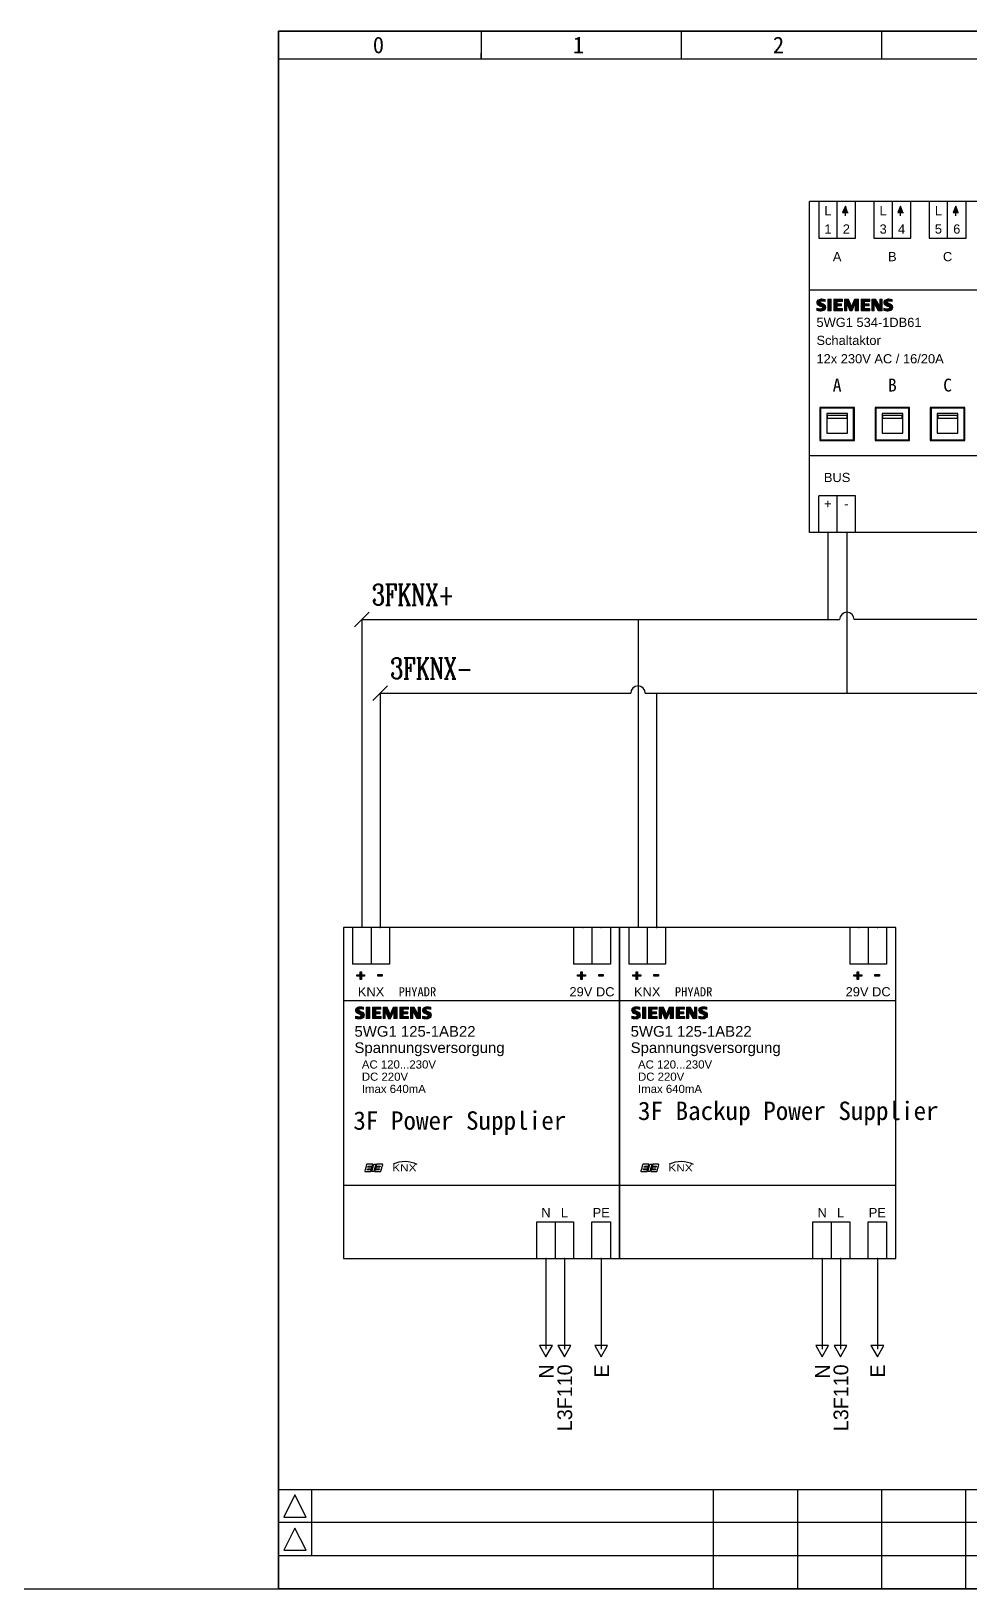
# Model space of a CAD drawing. Header units: millimetres. Extents: x 21506 to 58194, y 6783 to 13041.
# Drawn here: x 39715 to 41402, y 6787 to 9587 of the extents above; entities that cross this region are included whole.
import ezdxf
from ezdxf.enums import TextEntityAlignment as Align

# ---------------------------------------------------------------- set-up
doc = ezdxf.new("R2010")
doc.units = ezdxf.units.MM
for name, color, linetype in [('5', 5, 'Continuous'), ('90000_FRAME', 7, 'Continuous'), ('AHU新增', 7, 'Continuous'), ('TEXT', 11, 'Continuous')]:
    doc.layers.add(name, color=color, linetype=linetype)
doc.styles.add('ARIAL', font='arial.ttf')
doc.styles.add('chineset', font='ds1.shx', dxfattribs={"bigfont": 'chineset.shx'})
doc.styles.add('LMP', font='COMPLEX', dxfattribs={"bigfont": 'LFP'})
doc.styles.add('SANSSERIF', font='')
doc.styles.get("Standard").update_dxf_attribs({"font": ''})
doc.styles.get('SANSSERIF').set_extended_font_data('SansSerif')
doc.styles.get('Standard').set_extended_font_data('MingLiU')

# ---------------------------------------------------------------- blocks, each defined once
blk = doc.blocks.new('Siemens-Logo')
h = blk.add_hatch(color=113)
h.dxf.hatch_style = 1
h.paths.add_polyline_path([(1.95, 1.66, 0.03624), (1.36, 1.95, -0.049474), (1.04, 2.09, -0.066567), (0.92, 2.19, -0.316832), (0.88, 2.42, -0.205242), (1.05, 2.54, -0.084425), (1.54, 2.57, -0.055427), (2.2, 2.42), (2.2, 3.04, 0.037682), (1.3, 3.15, 0.150366), (0.41, 2.94, 0.029244), (0.31, 2.87), (0.13, 2.69, 0.103665), (0, 2.42, 0.138785), (0, 1.95, 0.135749), (0.22, 1.57, 0.067252), (0.53, 1.35, 0.018513), (1, 1.13, -0.008982), (1.38, 0.96, -0.618592), (1.44, 0.57, -0.078609), (1.22, 0.5, -0.146008), (0, 0.63), (0, 0, 0.124503), (1.54, -0.09, 0.129248), (2.16, 0.24, 0.077088), (2.33, 0.47, 0.217145), (2.33, 1.24, 0.147333)])
h = blk.add_hatch(color=113)
h.dxf.hatch_style = 1
h.paths.add_polyline_path([(3.86, 3.07), (2.92, 3.07), (2.92, -0.06), (3.86, -0.06)])
h = blk.add_hatch(color=113)
h.dxf.hatch_style = 1
h.paths.add_polyline_path([(4.58, -0.06), (6.93, -0.06), (6.93, 0.53), (5.49, 0.53), (5.49, 1.27), (6.71, 1.27), (6.71, 1.79), (5.49, 1.79), (5.49, 2.49), (6.9, 2.49), (6.9, 3.07), (4.58, 3.07)])
h = blk.add_hatch(color=113)
h.dxf.hatch_style = 1
h.paths.add_polyline_path([(8.09, 1.95), (8.97, -0.09), (9.54, -0.09), (10.42, 1.98), (10.42, -0.06), (11.33, -0.06), (11.33, 3.07), (10.2, 3.07), (9.41, 1.16), (8.6, 3.07), (7.47, 3.07), (7.47, -0.06), (8.09, -0.06)])
h = blk.add_hatch(color=113)
h.dxf.hatch_style = 1
h.paths.add_polyline_path([(12.96, 2.49), (14.37, 2.49), (14.37, 3.07), (12.05, 3.07), (12.05, -0.06), (14.4, -0.06), (14.4, 0.53), (12.96, 0.53), (12.96, 1.27), (14.18, 1.27), (14.18, 1.79), (12.96, 1.79)])
h = blk.add_hatch(color=113)
h.dxf.hatch_style = 1
h.paths.add_polyline_path([(15.54, 1.95), (16.67, -0.06), (17.68, -0.06), (17.68, 3.07), (17.05, 3.07), (17.05, 1.13), (15.94, 3.07), (14.92, 3.07), (14.92, -0.06), (15.54, -0.06)])
h = blk.add_hatch(color=113)
h.dxf.hatch_style = 1
h.paths.add_polyline_path([(19.09, 2.42, -0.205242), (19.26, 2.54, -0.084425), (19.75, 2.57, -0.055427), (20.41, 2.42), (20.41, 3.04, 0.037682), (19.51, 3.15, 0.150366), (18.62, 2.94, 0.088866), (18.34, 2.7, 0.106595), (18.21, 2.42, 0.138787), (18.21, 1.95, 0.135749), (18.43, 1.57, 0.067252), (18.74, 1.35, 0.018513), (19.22, 1.13, -0.008982), (19.59, 0.96, -0.618592), (19.65, 0.57, -0.078609), (19.43, 0.5, -0.146008), (18.21, 0.63), (18.21, 0, 0.124503), (19.75, -0.09, 0.129248), (20.38, 0.24, 0.077088), (20.54, 0.47, 0.217145), (20.54, 1.24, 0.147333), (20.16, 1.66, 0.03624), (19.57, 1.95, -0.049474), (19.25, 2.09, -0.066567), (19.13, 2.19, -0.316832)])
at = {"layer": '90000_FRAME', "color": 113, "linetype": 'Continuous', "lineweight": 13}
for p, q in [((0, 0), (0, 0.63)), ((0.13, 2.69), (0.31, 2.87)), ((2.2, 2.42), (2.2, 3.04)), ((2.92, 3.07), (2.92, -0.06)), ((2.92, 3.07), (3.86, 3.07)), ((3.86, 3.07), (3.86, -0.06)), ((4.58, 3.07), (4.58, -0.06)), ((6.9, 3.07), (4.58, 3.07)), ((6.9, 2.49), (5.49, 2.49)), ((5.49, 2.49), (5.49, 1.79)), ((6.71, 1.79), (5.49, 1.79)), ((6.71, 1.27), (5.49, 1.27)), ((5.49, 1.27), (5.49, 0.53)), ((6.93, 0.53), (5.49, 0.53)), ((6.71, 1.79), (6.71, 1.27)), ((6.9, 3.07), (6.9, 2.49)), ((6.93, 0.53), (6.93, -0.06)), ((7.47, -0.06), (7.47, 3.07)), ((8.6, 3.07), (7.47, 3.07)), ((8.97, -0.09), (8.09, 1.95)), ((8.09, -0.06), (8.09, 1.95)), ((8.6, 3.07), (9.41, 1.16)), ((10.2, 3.07), (9.41, 1.16)), ((10.42, 1.98), (9.54, -0.09)), ((11.33, 3.07), (10.2, 3.07)), ((10.42, 1.98), (10.42, -0.06)), ((11.33, 3.07), (11.33, -0.06)), ((12.05, 3.07), (12.05, -0.06)), ((14.37, 3.07), (12.05, 3.07)), ((14.37, 2.49), (12.96, 2.49)), ((12.96, 2.49), (12.96, 1.79)), ((14.18, 1.79), (12.96, 1.79)), ((14.18, 1.27), (12.96, 1.27)), ((12.96, 1.27), (12.96, 0.53)), ((14.4, 0.53), (12.96, 0.53)), ((14.18, 1.79), (14.18, 1.27)), ((14.37, 3.07), (14.37, 2.49)), ((14.4, 0.53), (14.4, -0.06)), ((14.92, -0.06), (14.92, 3.07)), ((15.94, 3.07), (14.92, 3.07)), ((16.67, -0.06), (15.54, 1.95)), ((15.54, -0.06), (15.54, 1.95)), ((15.94, 3.07), (17.05, 1.13)), ((17.68, 3.07), (17.05, 3.07)), ((17.05, 3.07), (17.05, 1.13)), ((17.68, 3.07), (17.68, -0.06)), ((18.21, 0), (18.21, 0.63)), ((20.41, 2.42), (20.41, 3.04)), ((2.92, -0.06), (3.86, -0.06)), ((4.58, -0.06), (6.93, -0.06)), ((7.47, -0.06), (8.09, -0.06)), ((8.97, -0.09), (9.54, -0.09)), ((11.33, -0.06), (10.42, -0.06)), ((12.05, -0.06), (14.4, -0.06)), ((14.92, -0.06), (15.54, -0.06)), ((17.68, -0.06), (16.67, -0.06))]:
    blk.add_line(p, q, dxfattribs=at)
for centre, radius, start, end in [((0.83, 2.18), 0.864, 164.1975, 195.8025), ((0.72, 2.25), 0.739, 142.8139, 167.1523), ((0.79, 2.15), 0.817, 194.7952, 225.7177), ((0.82, 2.61), 2.15, 247.53, 280.758), ((0.94, 3), 3.14, 252.5939, 280.9817), ((0.95, 2.05), 1.04, 121.2141, 141.5255), ((1.19, 2.62), 1.43, 227.3119, 242.704), ((1.2, 1.59), 1.56, 86.2218, 120.4273), ((3.73, 7.59), 7.02, 242.862, 247.1042), ((1.06, 2.33), 0.2, 154.44, 221.8202), ((1.11, 2.28), 0.271, 102.8288, 149.226), ((1.33, 2.58), 0.572, 222.776, 239.0362), ((-3.39, -9.43), 11.44, 65.3415, 67.3998), ((1.92, 3.64), 1.78, 240.0482, 251.378), ((1.39, 1.13), 1.45, 84.04, 103.3428), ((1.13, 1.23), 0.734, 277.71, 295.6885), ((1.02, -2.83), 5.98, 78.6827, 87.3148), ((-0.33, -2.25), 4.53, 59.902, 68.2036), ((1.31, 0.75), 0.225, 305.5032, 72.4653), ((1.16, -0.47), 3.06, 70.2626, 82.9524), ((1.24, 1.27), 1.39, 282.4058, 311.8644), ((1.44, 0.81), 0.993, 25.9563, 59.4835), ((1.49, 0.89), 0.946, 315.8905, 333.5229), ((1.49, 0.86), 0.928, 335.3868, 24.3915), ((19.04, 2.18), 0.864, 164.1975, 195.8025), ((18.93, 2.25), 0.739, 142.8139, 167.1523), ((19, 2.15), 0.817, 194.7952, 225.7177), ((19.03, 2.61), 2.15, 247.53, 280.758), ((19.15, 3), 3.14, 252.5939, 280.9817), ((19.16, 2.05), 1.04, 121.2141, 141.5255), ((19.4, 2.62), 1.43, 227.3119, 242.704), ((19.41, 1.59), 1.56, 86.2218, 120.4273), ((21.94, 7.59), 7.02, 242.862, 247.1042), ((19.27, 2.33), 0.2, 154.44, 221.8202), ((19.32, 2.28), 0.271, 102.8288, 149.226), ((19.54, 2.58), 0.572, 222.776, 239.0362), ((14.82, -9.43), 11.44, 65.3415, 67.3998), ((20.14, 3.64), 1.78, 240.0482, 251.378), ((19.6, 1.13), 1.45, 84.04, 103.3428), ((19.34, 1.23), 0.734, 277.71, 295.6885), ((19.23, -2.83), 5.98, 78.6827, 87.3148), ((17.89, -2.25), 4.53, 59.902, 68.2036), ((19.52, 0.75), 0.225, 305.5032, 72.4653), ((19.37, -0.47), 3.06, 70.2626, 82.9524), ((19.45, 1.27), 1.39, 282.4058, 311.8644), ((19.65, 0.81), 0.993, 25.9563, 59.4835), ((19.7, 0.89), 0.946, 315.8905, 333.5229), ((19.7, 0.86), 0.928, 335.3868, 24.3915)]:
    blk.add_arc(centre, radius, start, end, dxfattribs=at)

msp = doc.modelspace()

# ---------------------------------------------------------------- hatches: boundary and pattern name
h = msp.add_hatch(color=256)
h.dxf.hatch_style = 1
h.paths.add_polyline_path([(41178.42, 9272.303), (41173.458, 9260.726), (41183.382, 9260.726)])
h = msp.add_hatch(color=256)
h.dxf.hatch_style = 1
h.paths.add_polyline_path([(41277.658, 9272.303), (41272.696, 9260.726), (41282.62, 9260.726)])
h = msp.add_hatch(color=256)
h.dxf.hatch_style = 1
h.paths.add_polyline_path([(41376.896, 9272.303), (41371.934, 9260.726), (41381.858, 9260.726)])
for points in [[(40300.329, 7890.142), (40306.265, 7890.142), (40306.265, 7895.965), (40308.746, 7895.965), (40308.746, 7890.142), (40314.64, 7890.142), (40314.64, 7887.661), (40308.746, 7887.661), (40308.746, 7881.838), (40306.265, 7881.838), (40306.265, 7887.661), (40300.329, 7887.661)], [(40338.304, 7887.998), (40338.304, 7890.675), (40346.372, 7890.675), (40346.372, 7887.998)], [(40697.282, 7890.142), (40703.217, 7890.142), (40703.217, 7895.965), (40705.699, 7895.965), (40705.699, 7890.142), (40711.592, 7890.142), (40711.592, 7887.661), (40705.699, 7887.661), (40705.699, 7881.838), (40703.217, 7881.838), (40703.217, 7887.661), (40697.282, 7887.661)], [(40735.256, 7887.998), (40735.256, 7890.675), (40743.324, 7890.675), (40743.324, 7887.998)], [(40796.52, 7890.142), (40802.456, 7890.142), (40802.456, 7895.965), (40804.937, 7895.965), (40804.937, 7890.142), (40810.83, 7890.142), (40810.83, 7887.661), (40804.937, 7887.661), (40804.937, 7881.838), (40802.456, 7881.838), (40802.456, 7887.661), (40796.52, 7887.661)], [(40834.494, 7887.998), (40834.494, 7890.675), (40842.563, 7890.675), (40842.563, 7887.998)], [(41193.472, 7890.142), (41199.408, 7890.142), (41199.408, 7895.965), (41201.889, 7895.965), (41201.889, 7890.142), (41207.783, 7890.142), (41207.783, 7887.661), (41201.889, 7887.661), (41201.889, 7881.838), (41199.408, 7881.838), (41199.408, 7887.661), (41193.472, 7887.661)], [(41231.447, 7887.998), (41231.447, 7890.675), (41239.515, 7890.675), (41239.515, 7887.998)]]:
    msp.add_hatch(color=256).paths.add_polyline_path(points)

# ---------------------------------------------------------------- linework, layer by layer
at = {"color": 7}
for p, q in [((44168.105, 9586.62), (40159.679, 9586.62)), ((40159.679, 9586.62), (40159.679, 6786.617)), ((40524.129, 9586.62), (40524.129, 9536.975)), ((40883.562, 9586.62), (40883.562, 9536.975)), ((41242.995, 9586.62), (41242.995, 9536.975)), ((40159.679, 9536.974), (44168.105, 9536.975)), ((40524.129, 9536.975), (40524.129, 9546.904)), ((40159.679, 6965.34), (44168.105, 6965.341)), ((40219.254, 6965.34), (40219.254, 6846.191)), ((40941.082, 6965.34), (40941.082, 6786.617)), ((41092.113, 6965.34), (41092.113, 6786.617)), ((41243.144, 6965.34), (41243.144, 6786.617)), ((41394.176, 6965.34), (41394.176, 6786.617)), ((42033.351, 6905.766), (40159.679, 6905.766)), ((42033.351, 6846.191), (40159.679, 6846.191)), ((40159.679, 6786.617), (44168.105, 6786.617))]:
    msp.add_line(p, q, dxfattribs=at)
for p, q in [((40159.679, 9586.62), (44168.105, 9586.62)), ((40159.679, 6786.617), (40159.679, 9586.62)), ((42370.931, 9280.573), (41113.915, 9280.573)), ((41113.915, 8685.145), (41113.915, 9280.573)), ((41130.455, 9280.573), (41130.455, 9214.415)), ((41163.534, 9214.415), (41163.534, 9280.573)), ((41178.42, 9272.303), (41173.458, 9260.726)), ((41181.728, 9262.38), (41178.42, 9272.303)), ((41196.613, 9214.415), (41196.613, 9280.573)), ((41229.693, 9280.573), (41229.693, 9214.415)), ((41262.772, 9214.415), (41262.772, 9280.573)), ((41277.658, 9272.303), (41272.696, 9260.726)), ((41280.966, 9262.38), (41277.658, 9272.303)), ((41295.851, 9214.415), (41295.851, 9280.573)), ((41328.931, 9280.573), (41328.931, 9214.415)), ((41362.01, 9214.415), (41362.01, 9280.573)), ((41376.896, 9272.303), (41371.934, 9260.726)), ((41380.204, 9262.38), (41376.896, 9272.303)), ((41395.09, 9214.415), (41395.09, 9280.573)), ((41173.458, 9260.726), (41183.382, 9260.726)), ((41178.42, 9254.937), (41178.42, 9262.38)), ((41272.696, 9260.726), (41282.62, 9260.726)), ((41277.658, 9254.937), (41277.658, 9262.38)), ((41371.934, 9260.726), (41381.858, 9260.726)), ((41376.896, 9254.937), (41376.896, 9262.38)), ((41130.455, 9214.415), (41196.613, 9214.415)), ((41229.693, 9214.415), (41295.851, 9214.415)), ((41328.931, 9214.415), (41395.09, 9214.415)), ((41113.915, 9121.792), (42370.931, 9121.792)), ((41194.546, 8910.084), (41132.522, 8910.084)), ((41132.522, 8910.084), (41132.522, 8850.541)), ((41133.9, 8908.761), (41132.522, 8910.084)), ((41193.168, 8908.761), (41133.9, 8908.761)), ((41133.9, 8908.761), (41133.9, 8851.865)), ((41193.168, 8908.761), (41194.546, 8910.084)), ((41193.168, 8851.865), (41193.168, 8908.761)), ((41194.546, 8850.541), (41194.546, 8910.084)), ((41293.784, 8910.084), (41231.76, 8910.084)), ((41231.76, 8910.084), (41231.76, 8850.541)), ((41233.139, 8908.761), (41231.76, 8910.084)), ((41292.406, 8908.761), (41233.139, 8908.761)), ((41233.139, 8908.761), (41233.139, 8851.865)), ((41292.406, 8908.761), (41293.784, 8910.084)), ((41292.406, 8851.865), (41292.406, 8908.761)), ((41293.784, 8850.541), (41293.784, 8910.084)), ((41393.022, 8910.084), (41330.998, 8910.084)), ((41330.998, 8910.084), (41330.998, 8850.541)), ((41332.377, 8908.761), (41330.998, 8910.084)), ((41391.644, 8908.761), (41332.377, 8908.761)), ((41332.377, 8908.761), (41332.377, 8851.865)), ((41391.644, 8908.761), (41393.022, 8910.084)), ((41391.644, 8851.865), (41391.644, 8908.761)), ((41393.022, 8850.541), (41393.022, 8910.084)), ((41182.141, 8899.499), (41144.927, 8899.499)), ((41144.927, 8899.499), (41144.927, 8863.773)), ((41146.305, 8896.191), (41180.763, 8896.191)), ((41146.305, 8890.237), (41146.305, 8896.191)), ((41180.763, 8890.237), (41146.305, 8890.237)), ((41180.763, 8896.191), (41180.763, 8890.237)), ((41182.141, 8863.773), (41182.141, 8899.499)), ((41281.379, 8899.499), (41244.165, 8899.499)), ((41244.165, 8899.499), (41244.165, 8863.773)), ((41245.543, 8896.191), (41280.001, 8896.191)), ((41245.543, 8890.237), (41245.543, 8896.191)), ((41280.001, 8890.237), (41245.543, 8890.237)), ((41280.001, 8896.191), (41280.001, 8890.237)), ((41281.379, 8863.773), (41281.379, 8899.499)), ((41380.617, 8899.499), (41343.403, 8899.499)), ((41343.403, 8899.499), (41343.403, 8863.773)), ((41344.781, 8896.191), (41379.239, 8896.191)), ((41344.781, 8890.237), (41344.781, 8896.191)), ((41379.239, 8890.237), (41344.781, 8890.237)), ((41379.239, 8896.191), (41379.239, 8890.237)), ((41380.617, 8863.773), (41380.617, 8899.499)), ((41132.522, 8850.541), (41133.9, 8851.865)), ((41132.522, 8850.541), (41194.546, 8850.541)), ((41133.9, 8851.865), (41193.168, 8851.865)), ((41144.927, 8863.773), (41182.141, 8863.773)), ((41193.168, 8851.865), (41194.546, 8850.541)), ((41231.76, 8850.541), (41233.139, 8851.865)), ((41231.76, 8850.541), (41293.784, 8850.541)), ((41233.139, 8851.865), (41292.406, 8851.865)), ((41244.165, 8863.773), (41281.379, 8863.773)), ((41292.406, 8851.865), (41293.784, 8850.541)), ((41330.998, 8850.541), (41332.377, 8851.865)), ((41330.998, 8850.541), (41393.022, 8850.541)), ((41332.377, 8851.865), (41391.644, 8851.865)), ((41343.403, 8863.773), (41380.617, 8863.773)), ((41391.644, 8851.865), (41393.022, 8850.541)), ((41113.915, 8824.078), (42370.931, 8824.078)), ((42370.931, 8685.145), (41113.915, 8685.145)), ((40342.667, 8396.556), (40792.679, 8396.556)), ((40818.878, 8396.556), (42038.308, 8396.556)), ((40772.699, 7975.65), (40276.509, 7975.65)), ((40276.509, 7975.65), (40276.509, 7380.222)), ((40293.048, 7975.65), (40293.048, 7909.491)), ((40326.128, 7975.65), (40326.128, 7909.491)), ((40359.207, 7975.65), (40359.207, 7909.491)), ((40690.001, 7975.65), (40690.001, 7909.491)), ((40723.08, 7975.65), (40723.08, 7909.491)), ((40756.16, 7975.65), (40756.16, 7909.491)), ((40772.699, 7380.222), (40772.699, 7975.65)), ((41268.89, 7975.65), (40772.699, 7975.65)), ((40772.699, 7975.65), (40772.699, 7380.222)), ((40789.239, 7975.65), (40789.239, 7909.491)), ((40822.318, 7975.65), (40822.318, 7909.491)), ((40855.398, 7975.65), (40855.398, 7909.491)), ((41186.191, 7975.65), (41186.191, 7909.491)), ((41219.271, 7975.65), (41219.271, 7909.491)), ((41252.35, 7975.65), (41252.35, 7909.491)), ((41268.89, 7380.222), (41268.89, 7975.65)), ((40359.207, 7909.491), (40293.048, 7909.491)), ((40756.16, 7909.491), (40690.001, 7909.491)), ((40855.398, 7909.491), (40789.239, 7909.491)), ((41252.35, 7909.491), (41186.191, 7909.491)), ((40300.329, 7890.142), (40306.265, 7890.142)), ((40300.329, 7887.661), (40300.329, 7890.142)), ((40306.265, 7887.661), (40300.329, 7887.661)), ((40306.265, 7890.142), (40306.265, 7895.965)), ((40306.265, 7895.965), (40308.746, 7895.965)), ((40306.265, 7881.838), (40306.265, 7887.661)), ((40308.746, 7881.838), (40306.265, 7881.838)), ((40308.746, 7895.965), (40308.746, 7890.142)), ((40308.746, 7890.142), (40314.64, 7890.142)), ((40314.64, 7887.661), (40308.746, 7887.661)), ((40308.746, 7887.661), (40308.746, 7881.838)), ((40314.64, 7890.142), (40314.64, 7887.661)), ((40338.304, 7887.998), (40338.304, 7890.675)), ((40338.304, 7890.675), (40346.372, 7890.675)), ((40346.372, 7887.998), (40338.304, 7887.998)), ((40346.372, 7890.675), (40346.372, 7887.998)), ((40697.282, 7890.142), (40703.217, 7890.142)), ((40697.282, 7887.661), (40697.282, 7890.142)), ((40703.217, 7887.661), (40697.282, 7887.661)), ((40703.217, 7890.142), (40703.217, 7895.965)), ((40703.217, 7895.965), (40705.699, 7895.965)), ((40703.217, 7881.838), (40703.217, 7887.661)), ((40705.699, 7881.838), (40703.217, 7881.838)), ((40705.699, 7895.965), (40705.699, 7890.142)), ((40705.699, 7890.142), (40711.592, 7890.142)), ((40711.592, 7887.661), (40705.699, 7887.661)), ((40705.699, 7887.661), (40705.699, 7881.838)), ((40711.592, 7890.142), (40711.592, 7887.661)), ((40735.256, 7887.998), (40735.256, 7890.675)), ((40735.256, 7890.675), (40743.324, 7890.675)), ((40743.324, 7887.998), (40735.256, 7887.998)), ((40743.324, 7890.675), (40743.324, 7887.998)), ((40796.52, 7890.142), (40802.456, 7890.142)), ((40796.52, 7887.661), (40796.52, 7890.142)), ((40802.456, 7887.661), (40796.52, 7887.661)), ((40802.456, 7890.142), (40802.456, 7895.965)), ((40802.456, 7895.965), (40804.937, 7895.965)), ((40802.456, 7881.838), (40802.456, 7887.661)), ((40804.937, 7881.838), (40802.456, 7881.838)), ((40804.937, 7895.965), (40804.937, 7890.142)), ((40804.937, 7890.142), (40810.83, 7890.142)), ((40810.83, 7887.661), (40804.937, 7887.661)), ((40804.937, 7887.661), (40804.937, 7881.838)), ((40810.83, 7890.142), (40810.83, 7887.661)), ((40834.494, 7887.998), (40834.494, 7890.675)), ((40834.494, 7890.675), (40842.563, 7890.675)), ((40842.563, 7887.998), (40834.494, 7887.998)), ((40842.563, 7890.675), (40842.563, 7887.998)), ((41193.472, 7890.142), (41199.408, 7890.142)), ((41193.472, 7887.661), (41193.472, 7890.142)), ((41199.408, 7887.661), (41193.472, 7887.661)), ((41199.408, 7890.142), (41199.408, 7895.965)), ((41199.408, 7895.965), (41201.889, 7895.965)), ((41199.408, 7881.838), (41199.408, 7887.661)), ((41201.889, 7881.838), (41199.408, 7881.838)), ((41201.889, 7895.965), (41201.889, 7890.142)), ((41201.889, 7890.142), (41207.783, 7890.142)), ((41207.783, 7887.661), (41201.889, 7887.661)), ((41201.889, 7887.661), (41201.889, 7881.838)), ((41207.783, 7890.142), (41207.783, 7887.661)), ((41231.447, 7887.998), (41231.447, 7890.675)), ((41231.447, 7890.675), (41239.515, 7890.675)), ((41239.515, 7887.998), (41231.447, 7887.998)), ((41239.515, 7890.675), (41239.515, 7887.998)), ((40772.699, 7843.333), (40276.509, 7843.333)), ((41268.89, 7843.333), (40772.699, 7843.333)), ((40316.198, 7542.729), (40314.86, 7537.741)), ((40315.662, 7536.695), (40325.831, 7536.695)), ((40316.846, 7543.218), (40316.352, 7542.929)), ((40317.917, 7549.131), (40316.481, 7543.782)), ((40316.584, 7543.445), (40316.846, 7543.218)), ((40329.328, 7549.746), (40318.719, 7549.746)), ((40319.26, 7539.958), (40319.704, 7541.588)), ((40326.705, 7539.958), (40319.26, 7539.958)), ((40319.704, 7541.588), (40327.142, 7541.588)), ((40320.593, 7544.848), (40321.037, 7546.478)), ((40328.027, 7544.848), (40320.593, 7544.848)), ((40321.037, 7546.478), (40328.452, 7546.478)), ((40325.831, 7536.695), (40326.705, 7539.958)), ((40327.142, 7541.588), (40328.027, 7544.848)), ((40327.446, 7536.695), (40330.943, 7549.746)), ((40330.943, 7536.695), (40327.446, 7536.695)), ((40328.452, 7546.478), (40329.328, 7549.746)), ((40330.943, 7549.746), (40334.441, 7549.746)), ((40334.441, 7549.746), (40330.943, 7536.695)), ((40333.434, 7539.958), (40332.558, 7536.689)), ((40332.558, 7536.689), (40343.295, 7536.689)), ((40340.85, 7539.958), (40333.434, 7539.958)), ((40334.745, 7544.848), (40333.86, 7541.588)), ((40333.86, 7541.588), (40341.294, 7541.588)), ((40342.183, 7544.848), (40334.745, 7544.848)), ((40336.056, 7549.741), (40335.181, 7546.478)), ((40335.181, 7546.478), (40342.627, 7546.478)), ((40346.441, 7549.741), (40336.056, 7549.741)), ((40341.294, 7541.588), (40340.85, 7539.958)), ((40342.627, 7546.478), (40342.183, 7544.848)), ((40343.937, 7537.182), (40345.406, 7542.654)), ((40345.041, 7543.218), (40345.535, 7543.507)), ((40345.302, 7542.991), (40345.041, 7543.218)), ((40345.688, 7543.707), (40347.083, 7548.904)), ((40812.389, 7542.729), (40811.051, 7537.741)), ((40811.853, 7536.695), (40822.022, 7536.695)), ((40813.036, 7543.218), (40812.542, 7542.929)), ((40814.107, 7549.131), (40812.672, 7543.782)), ((40812.775, 7543.445), (40813.036, 7543.218)), ((40825.519, 7549.746), (40814.909, 7549.746)), ((40815.45, 7539.958), (40815.895, 7541.588)), ((40822.896, 7539.958), (40815.45, 7539.958)), ((40815.895, 7541.588), (40823.333, 7541.588)), ((40816.783, 7544.848), (40817.228, 7546.478)), ((40824.218, 7544.848), (40816.783, 7544.848)), ((40817.228, 7546.478), (40824.643, 7546.478)), ((40822.022, 7536.695), (40822.896, 7539.958)), ((40823.333, 7541.588), (40824.218, 7544.848)), ((40823.637, 7536.695), (40827.134, 7549.746)), ((40827.134, 7536.695), (40823.637, 7536.695)), ((40824.643, 7546.478), (40825.519, 7549.746)), ((40827.134, 7549.746), (40830.631, 7549.746)), ((40830.631, 7549.746), (40827.134, 7536.695)), ((40829.625, 7539.958), (40828.749, 7536.689)), ((40828.749, 7536.689), (40839.486, 7536.689)), ((40837.04, 7539.958), (40829.625, 7539.958)), ((40830.935, 7544.848), (40830.05, 7541.588)), ((40830.05, 7541.588), (40837.485, 7541.588)), ((40838.373, 7544.848), (40830.935, 7544.848)), ((40832.246, 7549.741), (40831.372, 7546.478)), ((40831.372, 7546.478), (40838.818, 7546.478)), ((40842.632, 7549.741), (40832.246, 7549.741)), ((40837.485, 7541.588), (40837.04, 7539.958)), ((40838.818, 7546.478), (40838.373, 7544.848)), ((40840.128, 7537.182), (40841.596, 7542.654)), ((40841.232, 7543.218), (40841.726, 7543.507)), ((40841.493, 7542.991), (40841.232, 7543.218)), ((40841.879, 7543.707), (40843.273, 7548.904)), ((40276.509, 7512.539), (40772.699, 7512.539)), ((40772.699, 7512.539), (41268.89, 7512.539)), ((40623.842, 7380.222), (40623.842, 7446.38)), ((40623.842, 7446.38), (40656.921, 7446.38)), ((40656.921, 7446.38), (40656.921, 7380.222)), ((40656.921, 7446.38), (40690.001, 7446.38)), ((40690.001, 7446.38), (40690.001, 7380.222)), ((40690.001, 7446.38), (40690.001, 7380.222)), ((40723.08, 7380.222), (40723.08, 7446.38)), ((40723.08, 7446.38), (40756.16, 7446.38)), ((40756.16, 7446.38), (40756.16, 7380.222)), ((41120.033, 7380.222), (41120.033, 7446.38)), ((41120.033, 7446.38), (41153.112, 7446.38)), ((41153.112, 7446.38), (41153.112, 7380.222)), ((41153.112, 7446.38), (41186.191, 7446.38)), ((41186.191, 7446.38), (41186.191, 7380.222)), ((41219.271, 7380.222), (41219.271, 7446.38)), ((41219.271, 7446.38), (41252.35, 7446.38)), ((41252.35, 7446.38), (41252.35, 7380.222)), ((40276.509, 7380.222), (40772.699, 7380.222)), ((40772.699, 7380.222), (41268.89, 7380.222)), ((39504.708, 6786.617), (40159.679, 6786.617)), ((44168.105, 6786.617), (40159.679, 6786.617))]:
    msp.add_line(p, q)
at = {"color": 0}
for p in [(41196.613, 8751.303), (41130.455, 8685.145)]:
    msp.add_line(p, (41130.455, 8751.303), dxfattribs=at)
at = {"color": 0, "linetype": 'Continuous'}
for p, q in [((41163.534, 8685.145), (41163.534, 8751.303)), ((41196.613, 8685.145), (41196.613, 8751.303))]:
    msp.add_line(p, q, dxfattribs=at)
at = {"color": 1}
for p, q in [((41146.994, 8685.145), (41146.994, 8528.874)), ((40309.588, 8528.874), (40309.588, 7975.65)), ((40309.588, 8528.874), (40653.812, 8528.874)), ((40653.812, 8528.874), (41168.013, 8528.874)), ((40805.779, 8528.874), (40805.779, 7975.65)), ((41811.259, 8528.874), (41194.212, 8528.874))]:
    msp.add_line(p, q, dxfattribs=at)
for points in [[(40640.382, 7203.957), (40651.841, 7223.805), (40628.923, 7223.805)], [(40673.461, 7203.957), (40684.92, 7223.805), (40662.002, 7223.805)], [(40739.62, 7203.957), (40751.079, 7223.805), (40728.161, 7223.805)], [(41136.572, 7203.957), (41148.031, 7223.805), (41125.113, 7223.805)], [(41169.652, 7203.957), (41181.111, 7223.805), (41158.193, 7223.805)], [(41235.81, 7203.957), (41247.269, 7223.805), (41224.351, 7223.805)]]:
    msp.add_lwpolyline(points, close=True)
at = {"color": 7}
for points in [[(40169.609, 6915.695), (40209.325, 6915.695), (40189.467, 6955.411)], [(40169.609, 6856.12), (40209.325, 6856.12), (40189.467, 6895.837)]]:
    msp.add_lwpolyline(points, close=True, dxfattribs=at)
at = {"color": 1}
msp.add_arc((41181.112, 8528.874), 13.099, 0, 180, dxfattribs=at)
for centre, radius, start, end in [((40805.779, 8396.556), 13.099, 0, 180), ((40315.662, 7537.525), 0.831, 164.979246, 270), ((40316.519, 7542.642), 0.332, 120.293998, 164.979246), ((40316.802, 7543.696), 0.332, 164.979246, 229.086531), ((40318.719, 7548.916), 0.831, 90, 164.979246), ((40343.295, 7537.354), 0.665, 270, 344.979246), ((40345.085, 7542.74), 0.332, 344.979246, 49.086531), ((40345.367, 7543.794), 0.332, 300.293998, 344.979246), ((40346.441, 7549.077), 0.665, 344.979246, 90), ((40386.947, 7504.486), 50.061, 63.778312, 115.287751), ((40811.853, 7537.525), 0.831, 164.979246, 270), ((40812.71, 7542.642), 0.332, 120.293998, 164.979246), ((40812.993, 7543.696), 0.332, 164.979246, 229.086531), ((40814.909, 7548.916), 0.831, 90, 164.979246), ((40839.486, 7537.354), 0.665, 270, 344.979246), ((40841.275, 7542.74), 0.332, 344.979246, 49.086531), ((40841.558, 7543.794), 0.332, 300.293998, 344.979246), ((40842.632, 7549.077), 0.665, 344.979246, 90), ((40883.138, 7504.486), 50.061, 63.778312, 115.287751)]:
    msp.add_arc(centre, radius, start, end)
for p in [(41146.994, 8685.145), (40342.667, 7975.65), (40706.541, 7975.65), (40739.62, 7975.65), (40838.858, 7975.65), (41202.731, 7975.65), (41235.81, 7975.65), (40640.382, 7380.222), (40673.461, 7380.222), (40739.62, 7380.222), (41136.572, 7380.222), (41169.652, 7380.222), (41235.81, 7380.222)]:
    msp.add_point(p)
at = {"layer": 'AHU新增'}
for p, q in [((41181.112, 8685.145), (41181.112, 8396.556)), ((40342.667, 8396.556), (40342.667, 7975.65)), ((40838.858, 8396.556), (40838.858, 7975.65))]:
    msp.add_line(p, q, dxfattribs=at)
at = {"layer": 'TEXT'}
for p, q in [((40322.663, 8541.948), (40296.506, 8515.791)), ((40355.742, 8409.631), (40329.585, 8383.474))]:
    msp.add_line(p, q, dxfattribs=at)
at = {"layer": 'TEXT', "color": 0}
for p, q in [((40640.382, 7380.222), (40640.382, 7217.189)), ((40673.461, 7380.222), (40673.461, 7217.189)), ((40739.62, 7380.222), (40739.62, 7217.189)), ((41136.572, 7380.222), (41136.572, 7217.189)), ((41169.652, 7380.222), (41169.652, 7217.189)), ((41235.81, 7380.222), (41235.81, 7217.189))]:
    msp.add_line(p, q, dxfattribs=at)

# ---------------------------------------------------------------- block references
at = {"xscale": 6.6158742611175, "yscale": 6.6158742611175, "zscale": 6.6158742611175}
for p in [(41127.243, 9084.441), (40298.231, 7812.025), (40794.422, 7812.025)]:
    msp.add_blockref('Siemens-Logo', p, dxfattribs=at)

# ---------------------------------------------------------------- texts
at = {"color": 7}
for s, oblique, p in [('0', 360, (40339.396, 9546.904)), ('2', 0, (41058.262, 9546.904)), ('1', 0, (40698.829, 9546.904))]:
    msp.add_text(s, height=29.787, rotation=0.000118, dxfattribs=dict(at, oblique=oblique)).set_placement(p, align=Align.CENTER)
at = {"style": 'ARIAL'}
for s, height, p in [('L', 16.54, (41146.994, 9264.034)), ('L', 16.54, (41246.232, 9264.034)), ('L', 16.54, (41345.471, 9264.034)), ('1', 16.54, (41146.994, 9230.954)), ('2', 16.54, (41180.074, 9230.954)), ('3', 16.54, (41246.232, 9230.954)), ('4', 16.54, (41279.312, 9230.954)), ('5', 16.54, (41345.471, 9230.954)), ('6', 16.54, (41378.55, 9230.954)), ('A', 16.54, (41163.534, 9181.335)), ('B', 16.54, (41262.772, 9181.335)), ('C', 16.54, (41362.01, 9181.335)), ('KNX', 16.5397, (40326.128, 7859.872)), ('29V DC', 16.5397, (40723.08, 7859.872)), ('KNX', 16.5397, (40822.318, 7859.872)), ('29V DC', 16.5397, (41219.271, 7859.872)), ('N', 16.54, (40640.382, 7462.92)), ('L', 16.54, (40673.461, 7462.92)), ('PE', 16.5397, (40739.62, 7462.92)), ('N', 16.54, (41136.572, 7462.92)), ('L', 16.54, (41169.652, 7462.92)), ('PE', 16.5397, (41235.81, 7462.92))]:
    msp.add_text(s, height=height, dxfattribs=at).set_placement(p, align=Align.MIDDLE_CENTER)
for s, height, p in [('5WG1 534-1DB61', 16.53969, (41126.418, 9054.854)), ('Schaltaktor', 16.53969, (41126.418, 9022.554)), ('12x 230V AC / 16/20A', 16.53969, (41126.418, 8989.475)), ('5WG1 125-1AB22', 19.18604, (40296.356, 7779.113)), ('5WG1 125-1AB22', 19.18604, (40792.547, 7779.113)), ('Spannungsversorgung', 19.18604, (40296.356, 7749.798)), ('Spannungsversorgung', 19.18604, (40792.547, 7749.798)), ('AC 120...230V ', 14.65755, (40309.588, 7721.909)), ('AC 120...230V ', 14.65755, (40805.779, 7721.909)), ('DC 220V', 14.6575, (40309.588, 7699.922)), ('DC 220V', 14.6575, (40805.779, 7699.922)), ('Imax 640mA', 14.6575, (40309.588, 7677.936)), ('Imax 640mA', 14.6575, (40805.779, 7677.936))]:
    msp.add_text(s, height=height, dxfattribs=at).set_placement(p)
for s, p in [('A', (41163.534, 8950.441)), ('B', (41262.772, 8950.441)), ('C', (41362.01, 8950.441))]:
    msp.add_text(s, height=23.156).set_placement(p, align=Align.MIDDLE_CENTER)
at = {"color": 7, "style": 'ARIAL'}
for s, height, p in [('BUS', 16.5397, (41163.534, 8784.383)), ('+', 16.54, (41146.994, 8737.04)), ('-', 16.54, (41180.074, 8737.04))]:
    msp.add_text(s, height=height, dxfattribs=at).set_placement(p, align=Align.MIDDLE_CENTER)
at = {"style": 'SANSSERIF', "width": 1.2}
for p in [(40364.117, 7543.459), (40860.308, 7543.459)]:
    msp.add_text('KNX   ', height=12.6792, dxfattribs=at).set_placement(p, align=Align.MIDDLE_LEFT)
at = {"char_height": 33.07937, "attachment_point": 1}
for s, insert, width in [('{\\C6;3F Power Supplier}', (40294.346, 7644.949), 437.07124), ('{\\C6;3F Backup Power Supplier}', (40805.778, 7662.428), 583.80927)]:
    msp.add_mtext(s, dxfattribs=dict(at, insert=insert, width=width))
at = {"flags": 1}
for tag in ['AN', 'ID']:
    msp.add_attdef(tag, text='', height=0.662, dxfattribs=at).set_placement((41146.994, 9280.377), align=Align.BOTTOM_LEFT)
for p in [(40375.747, 7859.872), (40871.937, 7859.872)]:
    msp.add_attdef('PHYADR', text='PhyAdr', height=16.5397).set_placement(p, align=Align.MIDDLE_LEFT)
at = {"layer": '5', "color": 0, "style": 'LMP', "width": 0.7}
for s, p in [('3FKNX+', (40327.822, 8573.473)), ('3FKNX-', (40360.901, 8441.155))]:
    msp.add_text(s, height=37.666, rotation=0.000006, dxfattribs=at).set_placement(p, align=Align.MIDDLE_LEFT)
at = {"layer": 'TEXT', "color": 0, "style": 'chineset'}
for s, height, p in [('N', 26.463, (40641.087, 7190.107)), ('L3F110', 26.4635, (40674.167, 7190.107)), ('E', 26.463, (40740.325, 7190.107)), ('N', 26.463, (41137.278, 7190.107)), ('L3F110', 26.4635, (41170.357, 7190.107)), ('E', 26.463, (41236.516, 7190.107))]:
    msp.add_text(s, height=height, rotation=90, dxfattribs=at).set_placement(p, align=Align.MIDDLE_RIGHT)

doc.saveas('drawing.dxf')
